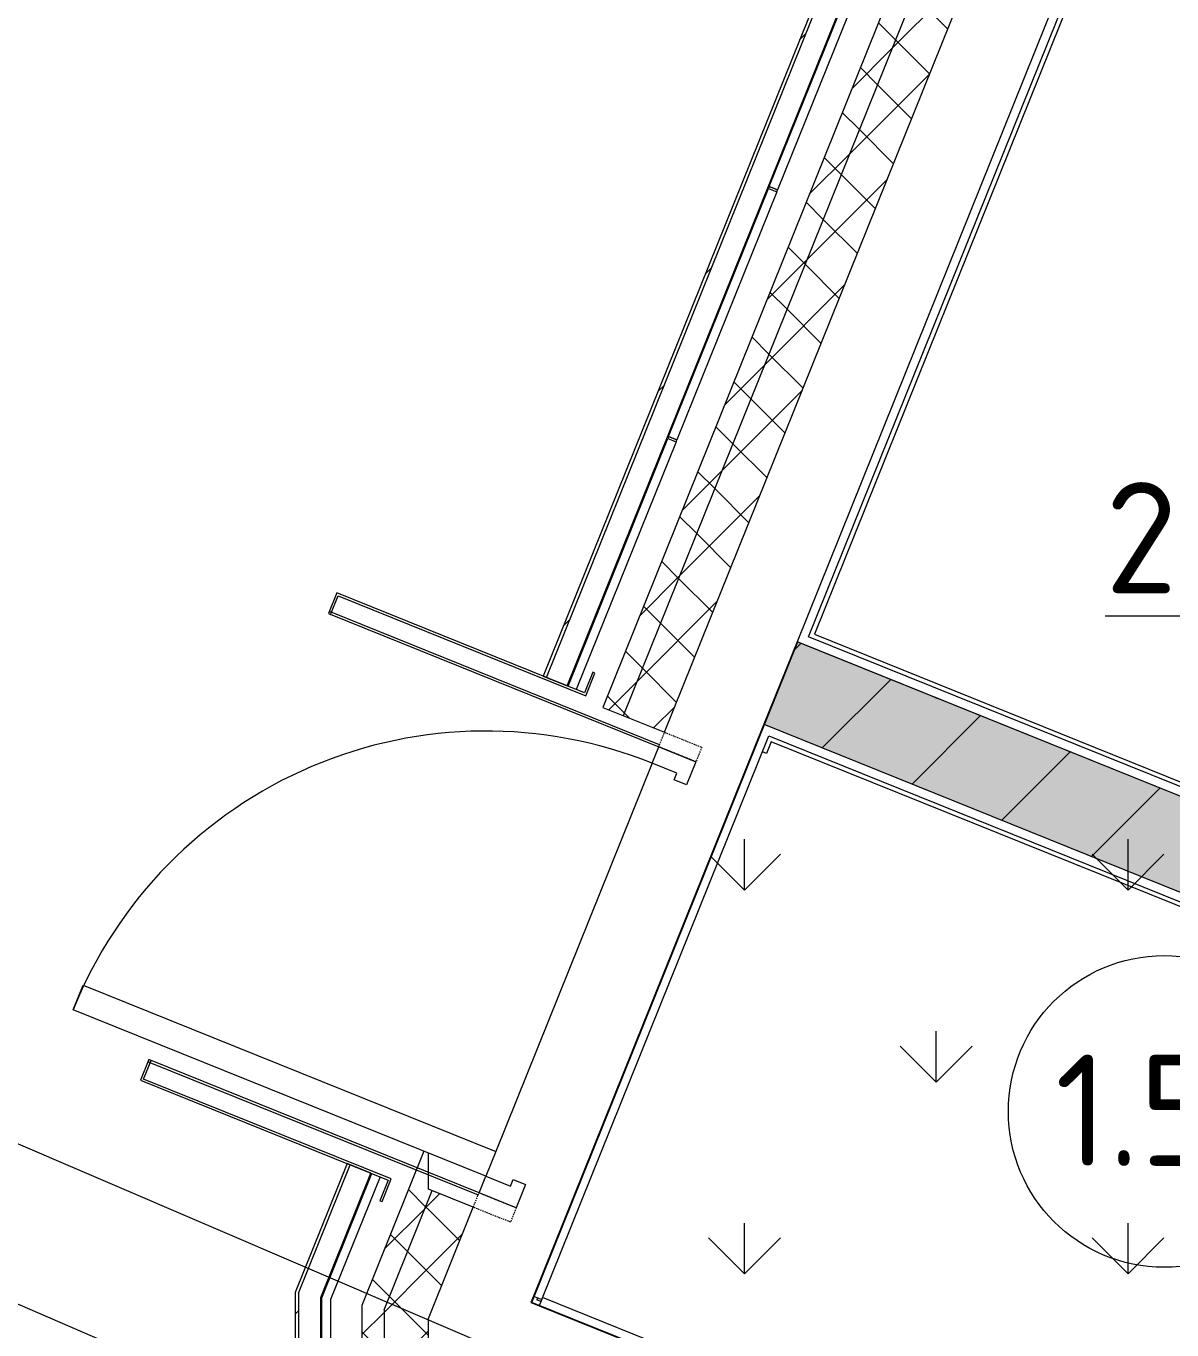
# Model space of a CAD drawing. Header units: millimetres. Extents: x -584918 to 2941280, y 3000189 to 4229862.
# Drawn here: x -462740 to -460164, y 3696118 to 3699047 of the extents above; entities that cross this region are included whole.
import ezdxf

# ---------------------------------------------------------------- set-up
doc = ezdxf.new("R2010")
doc.units = ezdxf.units.MM
doc.linetypes.add('ASVP_Невидимые', pattern=[5, 3, -2])
for name, color, linetype, lineweight in [('Витраж', 7, 'Continuous', 0), ('Двери', 7, 'Continuous', 0), ('Марки помещений', 7, 'Continuous', 0), ('Обобщенные модели', 7, 'Continuous', 0), ('Перекрытие', 7, 'Continuous', 0), ('Стены', 7, 'Continuous', 0), ('Стены внутренние', 7, 'Continuous', 0), ('Стены наружные', 7, 'Continuous', 0), ('Стены несущие', 7, 'Continuous', 0), ('Стены отделка', 7, 'Continuous', 0), ('Стены перегородки', 7, 'Continuous', 0), ('Стены штриховка', 7, 'Continuous', 0), ('экспертиза ДУ', 1, 'Continuous', 0), ('экспертиза условные обозначения', 1, 'Continuous', 0)]:
    doc.layers.add(name, color=color, linetype=linetype, lineweight=lineweight)
doc.styles.add('GOST Common_2', font='', dxfattribs={"height": 500})
doc.styles.get('GOST Common_2').set_extended_font_data('GOST Common')
pattern_1 = [(45, (-437515.92, 3663725.22), (-235.7317, 235.7317), []), (45, (-437358.77, 3663725.22), (-235.7317, 235.7317), [])]
pattern_2 = [(45, (-437515.92, 3663725.22), (-70.71068, 70.71068), []), (135, (-437515.92, 3663725.22), (-70.71068, -70.71068), [])]

# ---------------------------------------------------------------- blocks, each defined once
blk = doc.blocks.new('ASVP_ДверьСтальная_1 с фрамугой - Наружная 1000х2000h_полотно_ Г П _с фрамугой_-7863549-АР Этаж 01')
at = {"layer": 'Двери', "lineweight": 18}
for p, q in [((-500, 1100), (-440, 1100)), ((-500, 100), (-500, 1100)), ((-440, 1100), (-440, 100)), ((-540, 100), (-500, 100)), ((-540, 10), (-540, 100)), ((-440, 100), (-500, 100)), ((-500, 100), (-500, 40)), ((500, 100), (540, 100)), ((500, 40), (500, 100)), ((540, 100), (540, 10)), ((-500, 40), (-484, 40)), ((-484, 40), (-484, 10)), ((484, 40), (500, 40)), ((484, 10), (484, 40)), ((-484, 10), (-540, 10)), ((540, 10), (484, 10))]:
    blk.add_line(p, q, dxfattribs=at)
at = {"layer": 'Двери', "linetype": 'ASVP_Невидимые', "lineweight": 18}
for p, q in [((-575, 100), (-540, 100)), ((-575, 10), (-575, 100)), ((-540, 100), (-540, 10)), ((540, 100), (575, 100)), ((540, 10), (540, 100)), ((575, 100), (575, 10)), ((-540, 10), (-575, 10)), ((575, 10), (540, 10))]:
    blk.add_line(p, q, dxfattribs=at)
at = {"layer": 'Двери'}
blk.add_arc((-500, 100), 1000, 0, 90, dxfattribs=at)
blk = doc.blocks.new('Прямоугольный импост - 5х20 мм  _зазор керамогранита цоколя_-7684918-АР Этаж 01')
at = {"layer": 'Витраж'}
for p, q in [((-2.5, -10), (-2.5, 10)), ((-2.5, 10), (2.5, 10)), ((2.5, 10), (2.5, -10)), ((2.5, -10), (-2.5, -10))]:
    blk.add_line(p, q, dxfattribs=at)
blk = doc.blocks.new('ASVP_ОТКОС МЕТАЛЛИЧЕСКИЙ_Двери1 - Откос дверей-7928216-АР Этаж 01')
at = {"layer": 'Обобщенные модели'}
for p, q in [((-540, 500), (-590, 500)), ((-590, 500), (-590, -100)), ((-545, 500), (-545, -300)), ((-540, 500), (-545, 500)), ((-540, -300), (-540, 500)), ((-540, 495), (-540, 500)), ((545, 500), (540, 500)), ((540, 500), (540, -300)), ((590, 500), (540, 500)), ((540, 500), (540, 495)), ((545, -300), (545, 500)), ((590, -100), (590, 500)), ((-585, -105), (-585, 495)), ((-585, 495), (-540, 495)), ((540, 495), (585, 495)), ((585, 495), (585, -105)), ((-590, -100), (-640, -100)), ((-640, -100), (-640, -105)), ((-640, -105), (-585, -105)), ((585, -105), (640, -105)), ((640, -100), (590, -100)), ((640, -105), (640, -100))]:
    blk.add_line(p, q, dxfattribs=at)
blk = doc.blocks.new('ASVP_Марка_Помещение_ДваЗначения - Номер Площадь-685795-АР Этаж 01')
at = {"layer": 'Марки помещений'}
blk.add_circle((0, 0), 3.5, dxfattribs=at)

msp = doc.modelspace()

# ---------------------------------------------------------------- hatches: boundary and pattern name
at = {"layer": 'Стены внутренние'}
h = msp.add_hatch(dxfattribs=at)
h.set_pattern_fill('FP_1', color=256, style=0, pattern_type=2)
h.set_pattern_definition([(45, (-437515.92, 3663725.22), (-141.4214, 141.4214), [])])
h.paths.add_polyline_path([(-453197.699, 3694301.352), (-453122.943, 3694486.856), (-461006.854, 3697663.955), (-461081.609, 3697478.451), (-453381.344, 3694375.359)])
h = msp.add_hatch(dxfattribs=at)
h.set_pattern_fill('FP_2', color=256, style=0, pattern_type=2)
h.set_pattern_definition([(50, (-437515.92, 3663725.22), (364.368, -31.8783), [38.1, -419.1]), (355, (-437515.92, 3663725.2), (-70.486, 382.1133), [30.48, -335.28]), (100.451, (-437485.56, 3663722.56), (293.885, 350.2334), [32.38, -356.18]), (46.184, (-437515.92, 3663826.8), (542.1585, -84.086), [57.15, -628.65]), (96.636, (-437470.74, 3663819.8), (474.805, 494.8554), [48.57, -534.27]), (351.184, (-437515.9, 3663826.8), (474.81, 494.85), [45.72, -502.92]), (21, (-437465.12, 3663801.42), (303.2285, -204.5305), [38.1, -419.1]), (326, (-437465.12, 3663801.4), (123.604, 368.376), [30.48, -335.28]), (71.451, (-437439.86, 3663784.37), (426.834, 163.8427), [32.38, -356.18]), (37.5, (-437515.92, 3663725.22), (6.17665, 169.11015), [16.764, -314.452, 16.764, -323.596, -336.55]), (37.5, (-437515.92, 3663725.22), (6.17665, 169.11015), [-671.576, 16.764, -319.786]), (7.5, (-437515.92, 3663725.22), (133.6389, 200.3615), [16.764, -177.292, 16.764, -306.832, -128.27]), (7.5, (-437515.92, 3663725.22), (133.6389, 200.3615), [-517.652, 16.764, -111.506]), (327.5, (-437629.21, 3663725.22), (271.1818, -11.45836), [16.764, -110.236, 16.764, -379.476, -525.78]), (327.5, (-437629.21, 3663725.22), (271.1818, -11.45836), [-523.24, 16.764, -509.016]), (317.5, (-437680, 3663725.22), (296.2585, 50.8528), [16.764, -148.336, 16.764, -246.38, -373.38]), (317.5, (-437680, 3663725.22), (296.2585, 50.8528), [-428.244, 16.764, -356.616])])
h.paths.add_polyline_path([(-453197.699, 3694301.352), (-453122.943, 3694486.856), (-461006.854, 3697663.955), (-461081.609, 3697478.451), (-453381.344, 3694375.359)])
at = {"layer": 'Стены наружные'}
h = msp.add_hatch(dxfattribs=at)
h.set_pattern_fill('FP_6', color=256, style=0, pattern_type=2)
h.set_pattern_definition(pattern_1)
h.paths.add_polyline_path([(-461569.72, 3697583.51), (-460606.498, 3699973.726), (-460613.918, 3699976.716), (-461577.14, 3697586.5)])
h = msp.add_hatch(dxfattribs=at)
h.set_pattern_fill('FP_57', color=256, style=0, pattern_type=2)
h.set_pattern_definition(pattern_2)
h.paths.add_polyline_path([(-461935.026, 3696163.333), (-461827.085, 3696431.185), (-461835.026, 3696434.385), (-461835.026, 3696466.729), (-461862.248, 3696477.699), (-461935.026, 3696297.103), (-461935.026, 3696173.029)])
h.paths.add_polyline_path([(-461835.026, 3696472.12), (-461835.026, 3696515.246), (-461845.428, 3696519.438), (-461860.379, 3696482.337)])
h.paths.add_polyline_path([(-461397.243, 3697497.832), (-460481.491, 3699770.253), (-460527.867, 3699788.942), (-461443.618, 3697516.521)])
h = msp.add_hatch(dxfattribs=at)
h.set_pattern_fill('FP_57', color=256, style=0, pattern_type=2)
h.set_pattern_definition(pattern_2)
h.paths.add_polyline_path([(-461835.026, 3696143.942), (-461734.333, 3696393.807), (-461827.085, 3696431.185), (-461835.026, 3696411.481), (-461835.026, 3696163.333)])
h.paths.add_polyline_path([(-461304.491, 3697460.454), (-460407.428, 3699686.5), (-460500.179, 3699723.877), (-461397.243, 3697497.832), (-461317.573, 3697465.726)])
h = msp.add_hatch(dxfattribs=at)
h.set_pattern_fill('FP_57', color=256, style=0, pattern_type=2)
h.set_pattern_definition(pattern_2)
h.paths.add_polyline_path([(-461850.247, 3676374.55), (-461835.026, 3676374.55), (-461835.026, 3689624.55), (-461935.026, 3689624.55), (-461935.026, 3676374.55)])
h.paths.add_polyline_path([(-461935.026, 3691424.55), (-461835.026, 3691424.55), (-461835.026, 3696411.481), (-461935.026, 3696163.333), (-461935.026, 3692232.036)])
h = msp.add_hatch(dxfattribs=at)
h.set_pattern_fill('FP_57', color=256, style=0, pattern_type=2)
h.set_pattern_definition(pattern_2)
h.paths.add_polyline_path([(-461985.026, 3676324.55), (-461935.026, 3676324.55), (-461935.026, 3689624.55), (-461985.026, 3689624.55), (-461985.026, 3676330.513)])
h.paths.add_polyline_path([(-461985.026, 3691424.55), (-461935.026, 3691424.55), (-461935.026, 3696297.103), (-461985.026, 3696173.029), (-461985.026, 3692232.036)])
h = msp.add_hatch(dxfattribs=at)
h.set_pattern_fill('FP_6', color=256, style=0, pattern_type=2)
h.set_pattern_definition(pattern_1)
h.paths.add_polyline_path([(-462127.026, 3695649.55), (-462127.026, 3696221.968), (-462135.026, 3696200.565), (-462135.026, 3695649.55)])
at = {"layer": 'экспертиза условные обозначения'}
h = msp.add_hatch(dxfattribs=at)
h.set_pattern_fill('GRASS', color=4, scale=24)
h.set_pattern_definition([(90, (-497764.9, 3475975.67), (-431.0523, 431.0523), [114.3, -747.8046]), (45, (-497764.9, 3475975.7), (-431.0523, 431.0523), [114.3, -495.3]), (135, (-497764.9, 3475975.7), (-431.0523, -431.0523), [114.3, -495.3])])
h.paths.add_polyline_path([(-461004.754, 3697663.955), (-453120.844, 3694486.856), (-453718.886, 3693002.826), (-461602.796, 3696179.924)])
h.paths.add_polyline_path([(-448133.699, 3698568.632), (-446278.661, 3697821.079), (-446297.35, 3697774.703), (-445740.839, 3697550.437), (-447086.433, 3694211.369), (-449516.671, 3695136.812)])

# ---------------------------------------------------------------- linework, layer by layer
at = {"layer": 'Перекрытие'}
for p, q in [((-461332.524, 3697390.89), (-461683.874, 3696519.022)), ((-461599.289, 3696193.837), (-461604.896, 3696179.924)), ((-461604.896, 3696179.924), (-461586.346, 3696172.449))]:
    msp.add_line(p, q, dxfattribs=at)
at = {"layer": 'Стены'}
for p, q in [((-461069.219, 3698686.371), (-460844.953, 3699242.882)), ((-460826.403, 3699235.407), (-461050.669, 3698678.896)), ((-461295.354, 3698125.222), (-461071.088, 3698681.734)), ((-461052.538, 3698674.258), (-461276.804, 3698117.747)), ((-461071.088, 3698681.734), (-461052.538, 3698674.258)), ((-461069.219, 3698686.371), (-461050.669, 3698678.896)), ((-461521.489, 3697564.073), (-461297.223, 3698120.585)), ((-461297.223, 3698120.585), (-461278.672, 3698113.109)), ((-461295.354, 3698125.222), (-461276.804, 3698117.747)), ((-461278.672, 3698113.109), (-461502.938, 3697556.598)), ((-462075.026, 3696190.481), (-461962.545, 3696469.601)), ((-461943.994, 3696462.125), (-462055.026, 3696186.603)), ((-462075.026, 3695294.249), (-462075.026, 3696190.481)), ((-462055.026, 3696186.603), (-462055.026, 3695294.249))]:
    msp.add_line(p, q, dxfattribs=at)
at = {"layer": 'Стены внутренние'}
for p, q in [((-460313.707, 3699303.725), (-460967.815, 3697680.567)), ((-460967.815, 3697680.567), (-458426.413, 3696656.42)), ((-461075.544, 3697413.239), (-461084.819, 3697416.977)), ((-461064.997, 3697439.412), (-461075.544, 3697413.239)), ((-458273.165, 3696314.345), (-461064.997, 3697439.412)), ((-461590.014, 3696190.099), (-461591.883, 3696185.462)), ((-461582.608, 3696181.724), (-461591.883, 3696185.462))]:
    msp.add_line(p, q, dxfattribs=at)
at = {"layer": 'Стены несущие'}
for p, q in [((-461006.854, 3697663.955), (-461081.609, 3697478.451)), ((-453122.943, 3694486.856), (-461006.854, 3697663.955)), ((-461081.609, 3697478.451), (-453197.699, 3694301.352))]:
    msp.add_line(p, q, dxfattribs=at)
at = {"layer": 'Стены отделка'}
for p, q in [((-460610.928, 3699984.136), (-461577.14, 3697586.5)), ((-461523.344, 3697564.821), (-460578.811, 3699908.661)), ((-460339.663, 3699319.576), (-461006.854, 3697663.955)), ((-460980.828, 3697675.029), (-460321.113, 3699312.1)), ((-461006.854, 3697663.955), (-461006.854, 3697663.955)), ((-455333.487, 3695399.235), (-460980.828, 3697675.029)), ((-461577.14, 3697586.5), (-461523.344, 3697564.821)), ((-461081.609, 3697478.451), (-461599.289, 3696193.837)), ((-461081.609, 3697478.451), (-461081.609, 3697478.451)), ((-461580.739, 3696186.362), (-461070.534, 3697452.425)), ((-461070.534, 3697452.425), (-453223.725, 3694290.278)), ((-462018.196, 3696492.028), (-462135.026, 3696202.116)), ((-461964.4, 3696470.349), (-462018.196, 3696492.028)), ((-462077.026, 3696190.869), (-461964.4, 3696470.349)), ((-462135.026, 3696202.116), (-462135.026, 3691449.55)), ((-462077.026, 3691449.55), (-462077.026, 3696190.869)), ((-461599.289, 3696193.837), (-461580.739, 3696186.362)), ((-461578.87, 3696190.999), (-461586.346, 3696172.449)), ((-453732.06, 3693028.852), (-461578.87, 3696190.999)), ((-461586.346, 3696172.449), (-453720.985, 3693002.826))]:
    msp.add_line(p, q, dxfattribs=at)
at = {"layer": 'Стены перегородки'}
for p, q in [((-460527.867, 3699788.942), (-461443.618, 3697516.521)), ((-461304.491, 3697460.454), (-460444.805, 3699593.748)), ((-461443.618, 3697516.521), (-461304.491, 3697460.454)), ((-461845.428, 3696519.438), (-461985.026, 3696173.029)), ((-461835.026, 3696434.385), (-461835.026, 3696515.246)), ((-461734.333, 3696393.807), (-461835.026, 3696434.385)), ((-461835.026, 3696143.942), (-461734.333, 3696393.807)), ((-461985.026, 3696173.029), (-461985.026, 3691424.55)), ((-461835.026, 3695624.55), (-461835.026, 3696143.942))]:
    msp.add_line(p, q, dxfattribs=at)
at = {"layer": 'Стены штриховка'}
for p, q in [((-461569.72, 3697583.51), (-460606.498, 3699973.726)), ((-460500.179, 3699723.877), (-461397.243, 3697497.832)), ((-462127.026, 3696200.565), (-462010.776, 3696489.037)), ((-461935.026, 3696163.333), (-461827.085, 3696431.185)), ((-462127.026, 3696200.565), (-462127.026, 3691449.55)), ((-461935.026, 3696163.333), (-461935.026, 3691424.55))]:
    msp.add_line(p, q, dxfattribs=at)
at = {"layer": 'экспертиза ДУ'}
for points in [[(-552580.006, 3735012.029), (-426338.566, 3680430.143)], [(-425290.96, 3680486.45), (-552580.006, 3735012.029)]]:
    msp.add_lwpolyline(points, dxfattribs=at)
at = {"layer": 'экспертиза условные обозначения', "color": 4}
msp.add_lwpolyline([(-461004.754, 3697663.955), (-453120.844, 3694486.856), (-453718.886, 3693002.826), (-461602.796, 3696179.924), (-461004.754, 3697663.955)], dxfattribs=at)

# ---------------------------------------------------------------- block references
at = {"layer": 'Витраж', "extrusion": (0, 0, -1), "rotation": 111.9486990835424}
for p in [(461060.879, 3698680.315), (461287.013, 3698119.166)]:
    msp.add_blockref('Прямоугольный импост - 5х20 мм  _зазор керамогранита цоколя_-7684918-АР Этаж 01', p, dxfattribs=at)
at = {"layer": 'Двери', "rotation": 68.05130091645742}
msp.add_blockref('ASVP_ДверьСтальная_1 с фрамугой - Наружная 1000х2000h_полотно_ Г П _с фрамугой_-7863549-АР Этаж 01', (-461426.66, 3696889.753), dxfattribs=at)
at = {"layer": 'Марки помещений', "xscale": 99.99999999999993, "yscale": 99.99999999999993, "zscale": 99.99999999999993}
msp.add_blockref('ASVP_Марка_Помещение_ДваЗначения - Номер Площадь-685795-АР Этаж 01', (-460181.91, 3696608.882), dxfattribs=at)
at = {"layer": 'Обобщенные модели', "rotation": 68.0513009164553}
msp.add_blockref('ASVP_ОТКОС МЕТАЛЛИЧЕСКИЙ_Двери1 - Откос дверей-7928216-АР Этаж 01', (-461797.668, 3697039.264), dxfattribs=at)

# ---------------------------------------------------------------- texts
at = {"layer": 'Марки помещений', "char_height": 250, "attachment_point": 1, "style": 'GOST Common_2'}
for s, insert, width in [('\\L20,92 ', (-460314.562, 3698022.424), 966.83512), ('1.55', (-460426.718, 3696736.608), 606.07575)]:
    msp.add_mtext(s, dxfattribs=dict(at, insert=insert, width=width))

doc.saveas('drawing.dxf')
